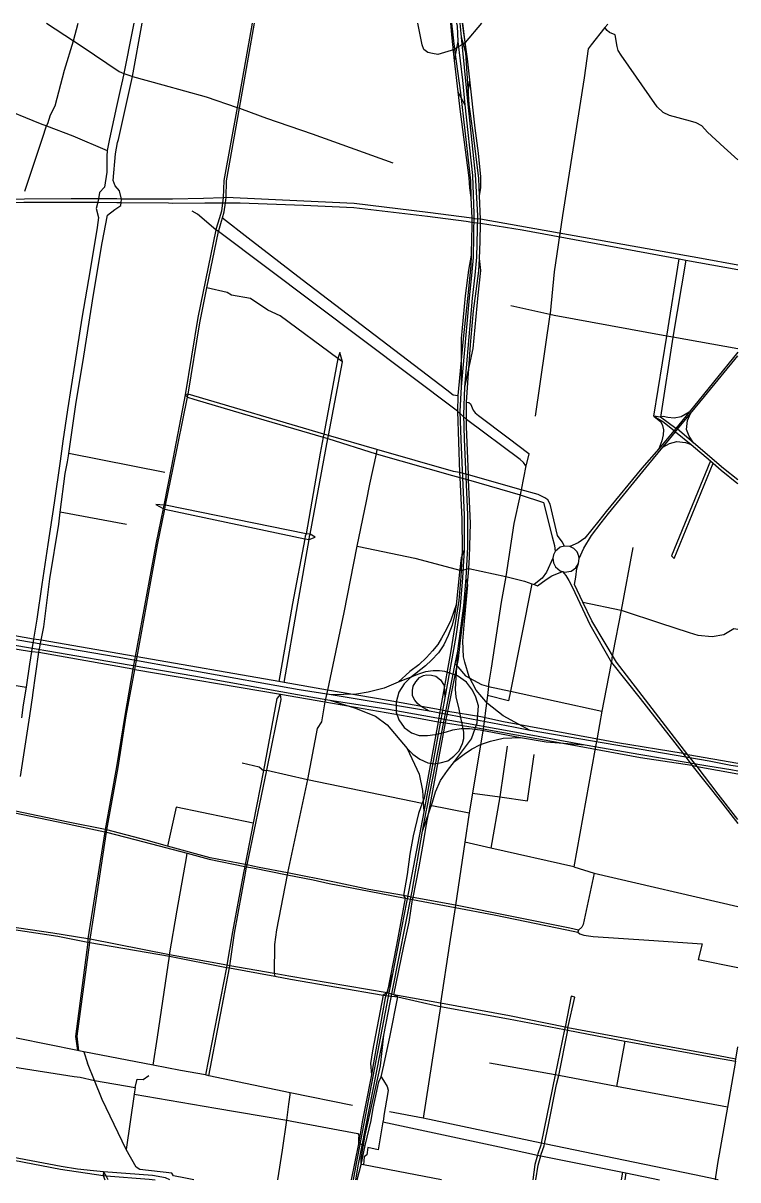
# Model space of a CAD drawing. Header units: inches. Extents: x 13383867 to 13391347, y 3530530 to 3535030.
# Drawn here: x 13388568 to 13391347, y 3530530 to 3535030 of the extents above; entities that cross this region are included whole.
import ezdxf

# ---------------------------------------------------------------- set-up
doc = ezdxf.new("R2010")
doc.units = ezdxf.units.IN
doc.header["$MEASUREMENT"] = 0

msp = doc.modelspace()

# ---------------------------------------------------------------- linework, layer by layer
for points in [[(13388659, 3535029.9), (13388764.1, 3534960.6), (13388797.7, 3534938.4), (13388941, 3534842.3), (13388960.3, 3534833.6), (13388963.9, 3534832.4)], [(13388675.1, 3534672.7), (13388693.1, 3534707.7), (13388729.6, 3534846.5), (13388764.1, 3534960.6), (13388781.8, 3535029.9)], [(13388935.7, 3534565.2), (13388938.6, 3534577.5), (13388992.9, 3534822.6), (13389030.6, 3535029.9)], [(13388998.1, 3535029.9), (13388992.9, 3535004.1), (13388960.3, 3534833.6), (13388954.6, 3534808.7)], [(13389459.3, 3535029.9), (13389400.9, 3534701.8), (13389349.1, 3534417.6), (13389346, 3534350.8), (13389343.5, 3534331.3), (13389339.5, 3534298.5), (13389330.2, 3534268.1)], [(13389339.4, 3534259.9), (13389343, 3534272.4), (13389349.5, 3534295.5), (13389355.6, 3534330.6), (13389357.5, 3534351.3), (13389358.9, 3534416.6), (13389408.9, 3534699.1), (13389468.2, 3535029.9)], [(13390245.2, 3534927.4), (13390180.4, 3534908.2), (13390160.3, 3534911.3), (13390142.1, 3534915.5), (13390126.1, 3534927.5), (13390119.9, 3534945.9), (13390102.8, 3535029.9)], [(13390229.8, 3535029.9), (13390235.6, 3534971.2)], [(13390233.3, 3535029.9), (13390245.2, 3534927.4)], [(13390350.3, 3535029.9), (13390287.6, 3534954.3), (13390278.9, 3534947.5), (13390256.6, 3534935.8), (13390245.2, 3534927.4)], [(13390253.8, 3535029.9), (13390255.3, 3535017.8), (13390258.2, 3534958.5)], [(13390272.3, 3534975.3), (13390268.7, 3535016.2), (13390267, 3535029.9)], [(13390284.1, 3534974.3), (13390277.1, 3535029.9)], [(13390287.6, 3534954.3), (13390278.6, 3535029.9)], [(13390841.2, 3535026.3), (13390830.5, 3535012.8), (13390777.4, 3534945.9), (13390765.6, 3534929.3), (13390749.3, 3534817), (13390666, 3534281.3), (13390632.5, 3534062.2), (13390617, 3533900.9), (13390616.2, 3533895.8), (13390559.7, 3533500.4)], [(13391347.3, 3534498.1), (13391294.3, 3534546.7), (13391229.6, 3534605.5), (13391207.1, 3534630.6), (13391185.8, 3534642.4), (13391163.9, 3534648.2), (13391081.5, 3534670.1), (13391056.4, 3534682.4), (13391033.4, 3534704.9), (13390893.9, 3534904.8), (13390882.2, 3534924), (13390877.9, 3534938.5), (13390870.4, 3534984.4), (13390848.5, 3534993), (13390838.9, 3535001.5), (13390830.5, 3535012.8)], [(13387234.9, 3535003.6), (13387351.4, 3534983.6), (13387528.7, 3534954.6), (13387817.7, 3534904.4), (13388020.2, 3534871.6), (13388065, 3534861.4), (13388123.5, 3534842.9), (13388304.4, 3534774.2), (13388634.8, 3534639.3), (13388659.6, 3534629.9), (13388760.8, 3534591.5), (13388895.3, 3534534.5)], [(13390235.6, 3534971.2), (13390244.2, 3534884.3)], [(13390258.4, 3532587), (13390281.6, 3532763.8), (13390291.2, 3532870.1), (13390297, 3532991.7), (13390297.2, 3533116.7), (13390284.7, 3533411.6), (13390282.1, 3533507.2), (13390285.8, 3533613.4), (13390316.2, 3533959.3), (13390326.5, 3534050), (13390332.2, 3534119.1), (13390336, 3534281.1), (13390326.8, 3534440.5), (13390296.3, 3534739.3), (13390272.3, 3534975.3)], [(13390347.6, 3534432.6), (13390338.4, 3534524.2), (13390325.5, 3534621.6), (13390304.7, 3534808.8), (13390295.6, 3534891.3), (13390272.3, 3534975.3)], [(13390295.6, 3534891.3), (13390284.1, 3534974.3)], [(13390258.2, 3534958.5), (13390244.2, 3534884.3), (13390258.5, 3534762.5), (13390266.3, 3534695.8), (13390301.4, 3534427.8)], [(13390245.2, 3534927.4), (13390269.5, 3534759.1), (13390303.2, 3534463.1), (13390307.4, 3534416.7), (13390309.7, 3534351)], [(13390258.2, 3534958.5), (13390276.1, 3534807.4), (13390286.2, 3534711.7), (13390315.2, 3534436.6), (13390321.2, 3534287.4), (13390317.6, 3534118.5), (13390312.3, 3534048.1), (13390302.4, 3533961.3), (13390272, 3533615.6), (13390266.2, 3533519), (13390270.5, 3533408.9), (13390282.7, 3533115.3), (13390283.6, 3532981.4)], [(13390342.8, 3534358.3), (13390340.3, 3534425.3), (13390319.7, 3534594.2), (13390302.5, 3534713.5), (13390287.6, 3534954.3)], [(13388963.9, 3534832.4), (13388983.2, 3534825.9)], [(13388954.6, 3534808.7), (13388947.2, 3534775.7)], [(13388983.2, 3534825.9), (13388992.9, 3534822.6), (13389111.8, 3534790.3), (13389279.6, 3534742.6), (13389400.9, 3534701.8), (13389408.9, 3534699.1), (13389419.9, 3534695.4), (13389515, 3534660.5), (13389691.8, 3534599), (13390005.3, 3534487)], [(13390296.3, 3534739.3), (13390304.7, 3534808.8)], [(13388947.2, 3534775.7), (13388931.4, 3534705.6), (13388904.1, 3534579.7)], [(13390258.5, 3534762.5), (13390286.2, 3534711.7)], [(13388663.6, 3534639.2), (13388675.1, 3534672.7)], [(13388575.2, 3534375.9), (13388642.9, 3534582.9), (13388659.6, 3534629.9), (13388663.6, 3534639.2)], [(13388904.1, 3534579.7), (13388896.5, 3534541)], [(13388927.4, 3534521.3), (13388935.7, 3534565.2)], [(13388558.3, 3532099.6), (13388594.6, 3532334.8), (13388606, 3532413.7), (13388606.5, 3532417.3), (13388629.8, 3532582.7), (13388638.6, 3532629.2), (13388648.3, 3532681.2), (13388671.6, 3532868.1), (13388706.6, 3533080.6), (13388712.6, 3533127), (13388732.1, 3533277.2), (13388740.1, 3533323.5), (13388744, 3533346.4), (13388745.4, 3533355.8), (13388772.6, 3533546.5), (13388804.2, 3533734), (13388841.8, 3533974.1), (13388875.4, 3534174.7), (13388895.6, 3534282.2), (13388924.4, 3534304.9), (13388947.5, 3534321), (13388949.5, 3534331.7), (13388951.3, 3534345.5), (13388942.7, 3534377.7), (13388926, 3534396.3), (13388917.8, 3534417.2), (13388927.4, 3534521.3)], [(13388896.5, 3534541), (13388895.3, 3534534.5), (13388893.8, 3534512.8), (13388893.2, 3534450.6), (13388884.2, 3534391.5), (13388865.7, 3534370.6), (13388861.1, 3534346.2), (13388858.5, 3534333.5), (13388852, 3534309.1), (13388861.5, 3534274.4), (13388856.2, 3534234.4), (13388828.7, 3534069.6), (13388796.4, 3533881.5), (13388769, 3533707.1), (13388740.3, 3533525.6), (13388723, 3533403.2), (13388711.7, 3533325.5), (13388688.4, 3533163.1), (13388664.6, 3533001.9), (13388641.2, 3532846), (13388620.9, 3532711.1), (13388608.7, 3532633.6), (13388601.3, 3532586), (13388593.4, 3532536.1), (13388579.6, 3532447), (13388568.9, 3532378.4), (13388561.2, 3532327)], [(13390301.4, 3534427.8), (13390304.1, 3534389.2), (13390309.7, 3534351)], [(13390342.8, 3534358.3), (13390348.2, 3534389.9), (13390347.6, 3534432.6)], [(13389149.4, 3534345.5), (13389133.9, 3534345.6), (13388951.3, 3534345.5), (13388932, 3534346.2), (13388861.1, 3534346.2), (13388755.2, 3534346.1), (13388574.1, 3534344.8), (13388463, 3534344.3)], [(13389269.9, 3534347.3), (13389149.4, 3534345.5)], [(13390346.4, 3534266.7), (13390324.2, 3534269.1), (13390312.4, 3534270.7), (13390142.5, 3534293.6), (13389855.8, 3534327.7), (13389659.3, 3534336.7), (13389357.5, 3534351.3), (13389346, 3534350.8), (13389269.9, 3534347.3)], [(13390309.7, 3534351), (13390312.4, 3534270.7), (13390312.7, 3534256), (13390312.6, 3534234.8), (13390311.1, 3534196.2), (13390309.9, 3534127.8), (13390309.3, 3534085.6), (13390297.5, 3533969.8), (13390279, 3533802.2), (13390261.7, 3533608.2), (13390259, 3533580.8), (13390259, 3533577.9)], [(13390291.8, 3533546.5), (13390292, 3533555.7), (13390297.8, 3533630.4), (13390308.4, 3533778.6), (13390319.7, 3533910.3), (13390329.7, 3533987.2), (13390339.6, 3534066.4), (13390342.5, 3534113.9), (13390345.5, 3534180.4), (13390346.7, 3534251.1), (13390346.4, 3534266.7), (13390342.8, 3534358.3)], [(13388454.9, 3534332), (13388570.6, 3534332.9), (13388756.2, 3534333.9), (13388858.5, 3534333.5), (13388932, 3534331.7), (13388949.5, 3534331.7), (13389133.9, 3534331.1), (13389148.2, 3534330)], [(13389148.2, 3534330), (13389274.3, 3534330.5)], [(13390523, 3533308), (13390513.9, 3533320.8), (13390500.8, 3533332.5), (13390291.6, 3533488.5), (13390256.8, 3533520.7), (13389327.9, 3534218.7), (13389317.4, 3534225.9), (13389246.4, 3534287), (13389225.1, 3534297.9)], [(13389274.3, 3534330.5), (13389343.5, 3534331.3), (13389355.6, 3534330.6), (13389412.3, 3534330.7), (13389658.8, 3534322.2), (13389854.6, 3534313.2), (13390140.7, 3534279.2), (13390290.7, 3534259), (13390312.7, 3534256), (13390322.2, 3534254.7), (13390346.7, 3534251.1)], [(13389330.2, 3534268.1), (13389318.8, 3534230.7)], [(13389329.1, 3534222.9), (13389339.4, 3534259.9)], [(13389343, 3534272.4), (13389443.7, 3534194.5), (13389652.6, 3534032.8), (13390215.3, 3533602.7), (13390240.4, 3533583.5), (13390259, 3533580.8)], [(13391347.3, 3534088.5), (13391205.6, 3534114.9), (13390346.4, 3534266.7)], [(13390346.7, 3534251.1), (13390508.9, 3534225.4), (13391119.8, 3534112.9), (13391131.8, 3534110.7), (13391145, 3534108.3), (13391347.3, 3534070.9)], [(13388785, 3531031.8), (13388778.7, 3531088.9), (13388826.9, 3531453.9), (13388829.4, 3531465.8), (13388842.9, 3531556.9), (13388892.6, 3531882.6), (13388893.8, 3531891.1), (13388937.7, 3532133.8), (13388969.2, 3532334.9), (13389002.4, 3532515.9), (13389011.8, 3532564.8), (13389090.2, 3532999.7), (13389118.6, 3533138.8), (13389121.9, 3533155), (13389151.7, 3533300.5), (13389207.3, 3533574.2), (13389209.3, 3533586.6), (13389254.9, 3533864.4), (13389282.8, 3533999.7), (13389327.9, 3534218.7), (13389329.1, 3534222.9)], [(13389318.8, 3534230.7), (13389317.4, 3534225.9), (13389247.7, 3533885.3), (13389198.8, 3533583.3), (13389145.3, 3533306), (13389114.7, 3533155.3), (13389112.1, 3533142.2), (13389085.2, 3533009.8), (13389003.5, 3532566.1)], [(13390309.9, 3534127.8), (13390300.1, 3534069.5), (13390286.9, 3533968.5)], [(13390337.7, 3533972.1), (13390347.9, 3534068.1), (13390342.5, 3534113.9)], [(13391145, 3534108.3), (13391095, 3533807.9), (13391046.2, 3533497.3), (13391020.1, 3533501.2), (13391071.7, 3533812.1), (13391119.8, 3534112.9)], [(13389809.5, 3533712.6), (13389800.9, 3533718.2), (13389792, 3533724.9), (13389568.3, 3533890.8), (13389519.4, 3533912.7), (13389452.2, 3533958.7), (13389378.1, 3533971), (13389361.6, 3533982), (13389282.8, 3533999.7)], [(13390286.9, 3533968.5), (13390270.9, 3533803), (13390272, 3533615.6)], [(13390285.8, 3533613.4), (13390318.7, 3533763.5), (13390337.7, 3533972.1)], [(13391347.3, 3533762.3), (13391095, 3533807.9), (13391071.7, 3533812.1), (13390633.3, 3533892), (13390616.2, 3533895.8), (13390464, 3533929.9)], [(13389583.7, 3532464.8), (13389636.7, 3532770.2), (13389679.8, 3533020.5), (13389682, 3533033.6), (13389684.4, 3533042.2), (13389753.5, 3533414.1), (13389755.7, 3533426), (13389809.5, 3533712.6), (13389800, 3533748.3), (13389792, 3533724.9), (13389737, 3533431.4), (13389734.8, 3533419.7), (13389723.2, 3533357.3), (13389669.4, 3533043.1), (13389665.5, 3533033.6), (13389663.7, 3533023.9), (13389616.2, 3532771.5), (13389562.2, 3532468.5)], [(13391347.3, 3533750.4), (13391158.4, 3533516.2), (13391106.1, 3533453.4), (13391099.2, 3533444.5), (13391040.3, 3533374.1), (13390973.9, 3533298.5), (13390835.6, 3533129.4)], [(13390844.1, 3533122.3), (13391001, 3533314.1), (13391056.3, 3533380.5), (13391069.3, 3533397.3), (13391104.9, 3533439.6), (13391112.7, 3533450.1), (13391163.4, 3533511.9), (13391217.5, 3533577.7), (13391347.3, 3533736.2)], [(13390264.8, 3533281.5), (13390242.3, 3533286), (13389943.3, 3533371.6), (13389755.7, 3533426), (13389746.6, 3533428.6), (13389737, 3533431.4), (13389209.3, 3533586.6), (13389198.8, 3533583.3), (13389207.3, 3533574.2), (13389231.3, 3533567), (13389419.7, 3533511.2), (13389734.8, 3533419.7), (13389744.5, 3533416.9), (13389753.5, 3533414.1), (13389940.5, 3533354.5), (13390238.4, 3533270.5), (13390266.5, 3533262.4)], [(13390259, 3533577.9), (13390256.9, 3533523)], [(13390291.6, 3533490), (13390291.8, 3533546.5)], [(13390292, 3533555.7), (13390301.1, 3533554.3), (13390307.2, 3533548.7), (13390318.1, 3533524.2), (13390325.3, 3533513.6), (13390339.4, 3533503.2), (13390454.1, 3533416.3), (13390535.2, 3533355.9), (13390534.7, 3533353.3)], [(13390256.9, 3533523), (13390256.8, 3533520.7), (13390264.8, 3533281.5)], [(13390300.1, 3533253), (13390299.7, 3533272.2), (13390292.2, 3533461), (13390291.6, 3533488.5), (13390291.6, 3533490)], [(13391020.1, 3533501.2), (13391047.6, 3533478.7), (13391054.8, 3533464.3), (13391058.4, 3533447.6), (13391057.2, 3533428.5), (13391052.4, 3533404.6), (13391040.3, 3533374.1)], [(13391020.1, 3533501.2), (13391055.4, 3533479.9), (13391099.2, 3533444.5), (13391104.9, 3533439.6), (13391165.6, 3533390.1), (13391240.6, 3533327), (13391250.9, 3533318.3), (13391283, 3533291.2), (13391343.5, 3533241.3), (13391347.3, 3533238.3)], [(13391158.4, 3533516.2), (13391126.5, 3533498.4), (13391100.2, 3533493), (13391075.1, 3533495.4), (13391057.2, 3533500.2), (13391046.2, 3533497.3)], [(13391347.3, 3533252.6), (13391291.2, 3533297.4), (13391174.8, 3533397.5), (13391112.7, 3533450.1), (13391106.1, 3533453.4), (13391046.2, 3533497.3)], [(13391174.8, 3533397.5), (13391158.2, 3533423.6), (13391148.3, 3533449.6), (13391151.6, 3533483.6), (13391163.4, 3533511.9)], [(13391056.3, 3533380.5), (13391081.5, 3533394.9), (13391110.4, 3533402.4), (13391143.3, 3533398.2), (13391165.6, 3533390.1)], [(13389118.9, 3533282.2), (13388745.4, 3533355.8)], [(13389943.3, 3533371.6), (13389940.5, 3533354.5), (13389915.5, 3533236.8), (13389902, 3533170.1), (13389865.3, 3532995.7), (13389815.8, 3532737.1), (13389751.2, 3532435.5), (13389741.6, 3532389.2), (13389728.7, 3532312.1), (13389712.1, 3532285.2), (13389673.7, 3532086.8), (13389595.9, 3531724.5), (13389595.1, 3531716.5), (13389553.4, 3531503.1), (13389545.7, 3531445.5), (13389544.4, 3531332.5), (13389546.5, 3531322.2)], [(13390534.7, 3533353.3), (13390524.2, 3533312.6)], [(13390524.2, 3533312.6), (13390523, 3533308), (13390505.1, 3533214.6), (13390501.3, 3533194.6), (13390476.6, 3533083.9), (13390444.8, 3532877.1), (13390427.6, 3532777.4)], [(13391240.6, 3533327), (13391089.6, 3532957.1), (13391099.6, 3532947.5), (13391250.9, 3533318.3)], [(13390618.1, 3533159.1), (13390609, 3533174.9), (13390597.4, 3533183.1), (13390570.6, 3533196.3), (13390505.1, 3533214.6), (13390299.7, 3533272.2), (13390264.8, 3533281.5)], [(13390264.8, 3533281.5), (13390266.5, 3533262.4)], [(13390266.5, 3533262.4), (13390274, 3533100.3), (13390275, 3532979), (13390271.4, 3532899.9)], [(13390266.5, 3533262.4), (13390300.1, 3533253), (13390501.3, 3533194.6), (13390591.7, 3533164.9)], [(13390301.6, 3532908.3), (13390303.3, 3532952.6), (13390307.4, 3533083.1), (13390304.5, 3533170.7), (13390300.1, 3533253)], [(13388969.7, 3533078.9), (13388712.6, 3533127)], [(13389684.4, 3533042.2), (13389669.4, 3533043.1), (13389121.9, 3533155), (13389114.7, 3533155.3), (13389084.3, 3533156.6), (13389112.1, 3533142.2), (13389118.6, 3533138.8), (13389663.7, 3533023.9), (13389679.8, 3533020.5), (13389704, 3533029.8), (13389684.4, 3533042.2)], [(13390591.7, 3533164.9), (13390625.3, 3533031.1), (13390633.9, 3532997.7), (13390637.6, 3532974.7)], [(13390673.8, 3532995.8), (13390664.4, 3533012), (13390646, 3533036.2), (13390618.1, 3533159.1)], [(13390835.6, 3533129.4), (13390806.2, 3533093.2)], [(13390815.9, 3533086.2), (13390844.1, 3533122.3)], [(13390806.2, 3533093.2), (13390752.3, 3533026.1), (13390726, 3533008.7), (13390693.5, 3532994.1)], [(13390730.2, 3532947.4), (13390748.3, 3532987.8), (13390777.8, 3533036.5), (13390815.9, 3533086.2)], [(13389865.3, 3532995.7), (13389873, 3532994.1), (13390091.5, 3532948), (13390271.4, 3532899.9)], [(13390693.5, 3532994.1), (13390673.8, 3532995.8), (13390656.8, 3532990.9), (13390637.6, 3532974.7), (13390630.8, 3532961.1), (13390628.3, 3532948)], [(13390730.2, 3532947.4), (13390729, 3532956.2), (13390722.2, 3532972.6), (13390709.4, 3532986.2), (13390693.5, 3532994.1)], [(13390939, 3532990.1), (13390893.1, 3532746.5), (13390861.8, 3532580.2)], [(13390283.6, 3532981.4), (13390276.3, 3532872.6), (13390267.3, 3532761.4), (13390251.3, 3532643.8), (13390207.4, 3532405.3), (13390125.7, 3531961.3)], [(13390283.6, 3532981.4), (13390271.4, 3532949.3), (13390264.7, 3532893.6), (13390251.8, 3532766.5), (13390231.2, 3532707.6), (13390214.7, 3532672.6), (13390194.5, 3532637.6)], [(13390628.3, 3532948), (13390603.2, 3532894.5), (13390586.3, 3532870.4), (13390555.3, 3532846)], [(13390628.3, 3532948), (13390630.5, 3532930), (13390638.5, 3532914.2), (13390656.6, 3532899.3), (13390665.3, 3532896.8)], [(13390665.3, 3532896.8), (13390673.6, 3532894.4), (13390698.8, 3532897.9), (13390716.9, 3532910.7), (13390727.2, 3532927.7), (13390730.2, 3532947.4)], [(13390271.4, 3532899.9), (13390270.5, 3532877.1), (13390262, 3532783.3), (13390230.1, 3532580.6), (13390197.9, 3532400.6), (13390190.3, 3532358.6), (13390181.8, 3532312.2), (13390127.6, 3532015), (13390120.4, 3531995.6), (13390106.2, 3531955.6), (13390084.8, 3531868.2), (13390072.3, 3531796.5), (13390061.3, 3531718), (13390046.7, 3531636)], [(13390082.6, 3531620.1), (13390085.4, 3531629), (13390108.3, 3531747.8), (13390126.5, 3531849.7), (13390135.5, 3531906.2), (13390151.5, 3531987.4), (13390210.7, 3532307.4), (13390219.6, 3532352.3), (13390233.4, 3532421.7), (13390260.7, 3532557.1), (13390268.2, 3532618), (13390286, 3532763.2), (13390298.5, 3532876.1), (13390301.6, 3532908.3)], [(13390271.4, 3532899.9), (13390301.6, 3532908.3), (13390444.8, 3532877.1), (13390517.6, 3532858.6), (13390546.6, 3532848.9), (13390555.3, 3532846), (13390568.2, 3532841.2)], [(13390568.2, 3532841.2), (13390602.3, 3532865.5), (13390624.4, 3532879.6), (13390665.3, 3532896.8)], [(13390665.3, 3532896.8), (13390678.8, 3532880.5), (13390690.8, 3532861.4), (13390704.4, 3532834.7), (13390771.3, 3532690.2), (13390856.1, 3532542.1), (13390967.2, 3532402.3), (13391135, 3532188.2), (13391168.8, 3532143.3), (13391279.9, 3532003.5), (13391347.4, 3531916.3)], [(13391347.4, 3531932.1), (13391270.3, 3532031), (13391189.1, 3532137.5), (13391152.5, 3532183.9), (13390875.2, 3532544.5), (13390779.7, 3532704.5), (13390745.1, 3532777.4), (13390712.8, 3532845.4), (13390717, 3532874), (13390721.8, 3532908), (13390727.2, 3532927.7)], [(13390285.7, 3532543.8), (13390280.9, 3532565.2), (13390277.6, 3532625.1), (13390284, 3532703.6), (13390297.3, 3532844.6), (13390291.2, 3532870.1)], [(13390546.6, 3532848.9), (13390463.4, 3532431.5), (13390455.9, 3532394), (13390373.3, 3532414.8)], [(13390251.8, 3532766.5), (13390246.1, 3532725.9), (13390236, 3532688.3), (13390220.3, 3532647.5), (13390204.4, 3532611.5)], [(13390427.6, 3532777.4), (13390407.7, 3532648.5), (13390387.9, 3532520.7), (13390378.3, 3532458.4), (13390377.2, 3532449.5), (13390373.3, 3532414.8), (13390365.4, 3532345.9), (13390363.7, 3532332.2)], [(13390745.1, 3532777.4), (13390893.1, 3532746.5), (13390901.7, 3532743.6), (13391043, 3532697.3), (13391158.6, 3532659.3), (13391192.2, 3532649.1), (13391247.8, 3532644.3), (13391293.3, 3532651.6)], [(13388609.4, 3532633.5), (13388608.7, 3532633.6), (13388303.1, 3532687.4), (13388171.9, 3532705.7), (13388106.6, 3532705.5)], [(13391293.3, 3532651.6), (13391332.3, 3532675.3)], [(13391332.3, 3532675.3), (13391347.4, 3532672.2)], [(13388115.6, 3532665.6), (13388164.4, 3532651.1), (13388296.9, 3532634.4), (13388601.3, 3532586), (13388601.9, 3532586)], [(13388297.1, 3532648.4), (13388423.2, 3532627.6), (13388543.9, 3532608.9), (13388935, 3532541.8), (13389232, 3532490.4), (13389634.9, 3532418), (13389760.7, 3532396.4)], [(13389766, 3532416.9), (13389642.1, 3532436.4), (13389236.3, 3532508.9), (13388934.4, 3532562.8), (13388547.2, 3532629.1), (13388303, 3532671.6)], [(13388637.9, 3532629.3), (13388609.4, 3532633.5)], [(13391347.4, 3532149.8), (13391152.5, 3532183.9), (13391135, 3532188.2), (13390879, 3532229.9), (13390436.5, 3532311.3), (13390348.1, 3532330.9), (13390219.6, 3532352.3), (13390190.3, 3532358.6), (13389987, 3532394.3), (13389751.2, 3532435.5), (13389583.7, 3532464.8), (13389562.2, 3532468.5), (13389011.8, 3532564.8), (13389003.5, 3532566.1), (13388638.6, 3532629.2), (13388637.9, 3532629.3)], [(13390194.5, 3532637.6), (13390180.4, 3532612.6), (13390159.7, 3532587.6), (13390136.8, 3532562.6), (13390107, 3532533.2), (13390071.6, 3532508.1), (13390025.9, 3532465.8), (13389972, 3532442.1), (13389909.3, 3532427.1), (13389863.9, 3532419.2)], [(13388601.9, 3532586), (13388629.2, 3532582.8)], [(13388629.2, 3532582.8), (13388629.8, 3532582.7), (13388995.3, 3532518), (13389002.4, 3532515.9), (13389568.8, 3532418.8), (13389741.6, 3532389.2), (13390099.4, 3532327.8), (13390181.8, 3532312.2), (13390210.7, 3532307.4), (13390343.4, 3532287.4), (13390357.5, 3532284.8), (13390695.1, 3532223.8), (13390968.8, 3532172.5), (13391168.8, 3532143.3), (13391189.1, 3532137.5), (13391347.4, 3532109.4)], [(13390204.4, 3532611.5), (13390183.4, 3532580.8), (13390156.5, 3532551.3), (13390132.9, 3532529.9), (13390072, 3532481.3), (13390050.4, 3532459.8), (13390028.8, 3532426.6), (13390018.1, 3532388.5), (13390018.7, 3532348.8), (13390029.6, 3532319.4), (13390050.3, 3532290)], [(13390135.9, 3531961.5), (13390139.3, 3531979.2), (13390248.7, 3532537.3), (13390258.4, 3532587)], [(13390252.4, 3532409.6), (13390249.6, 3532437.3), (13390250.7, 3532462), (13390258.4, 3532587)], [(13389003.5, 3532566.1), (13388995.3, 3532518), (13388963.6, 3532336.7), (13388930.7, 3532136.2), (13388887.1, 3531892.9), (13388885.8, 3531884.1), (13388820.3, 3531467.5), (13388820.4, 3531455.1), (13388772, 3531088.1), (13388779.6, 3531032.9)], [(13390248.7, 3532537.3), (13390251.8, 3532533.6)], [(13390539.5, 3532278.5), (13390435.4, 3532335.7), (13390373.8, 3532382.5), (13390330.2, 3532435.5), (13390302.2, 3532486.3), (13390285.7, 3532543.8)], [(13390856.9, 3532554.3), (13390853, 3532533.9)], [(13390858, 3532560.2), (13390856.9, 3532554.3)], [(13390861.8, 3532580.2), (13390858, 3532560.2)], [(13388178.6, 3532513), (13388579.6, 3532447)], [(13390338.5, 3532374.2), (13390328, 3532407.9), (13390315.1, 3532435.1), (13390292.5, 3532466.3), (13390256.7, 3532490.3), (13390208.5, 3532507), (13390187.1, 3532510.1), (13390162.7, 3532509.8), (13390132.9, 3532505.9), (13390105.4, 3532497.3), (13390025.9, 3532465.8)], [(13390082.1, 3532412.8), (13390081.7, 3532433.4), (13390085, 3532450.2), (13390095.2, 3532467.7), (13390109, 3532483.6), (13390125.1, 3532491.5), (13390137, 3532494.6), (13390155.9, 3532493.5), (13390173, 3532489.3), (13390190.5, 3532475.6), (13390205, 3532452.7), (13390207.4, 3532405.3)], [(13390251.8, 3532533.6), (13390258.6, 3532525.6)], [(13390258.6, 3532525.6), (13390287.9, 3532490.8), (13390350.9, 3532457), (13390377.2, 3532449.5), (13390463.4, 3532431.5), (13390819, 3532353.3)], [(13390853, 3532533.9), (13390819, 3532353.3), (13390800.2, 3532249.1)], [(13389432.3, 3531722.5), (13389437.3, 3531748.1), (13389438.7, 3531755.2), (13389515.3, 3532124), (13389572.1, 3532398.2), (13389568.8, 3532418.8), (13389555.2, 3532402.7), (13389503.4, 3532122.8), (13389463.2, 3531917.5), (13389431.8, 3531756.6), (13389430.4, 3531749.5), (13389425.3, 3531723.8)], [(13389863.9, 3532419.2), (13389766, 3532416.9)], [(13390475.6, 3532291.6), (13390148.7, 3532353.6), (13389766, 3532416.9)], [(13390148.7, 3532353.6), (13390116.5, 3532371.6), (13390102.7, 3532381.4), (13390090.9, 3532396), (13390082.1, 3532412.8)], [(13390282.2, 3532271.5), (13390264, 3532360.8), (13390252.4, 3532409.6)], [(13389760.7, 3532396.4), (13389857, 3532366.2)], [(13389760.7, 3532396.4), (13389988.4, 3532361.1), (13390227.9, 3532318.7), (13390472.2, 3532273.9)], [(13389857, 3532366.2), (13389938.1, 3532333.7), (13389983.7, 3532300.7), (13390061.3, 3532208.1)], [(13390245.3, 3532157.6), (13390311.2, 3532245.8), (13390333.5, 3532308.3), (13390338.5, 3532374.2)], [(13390362.5, 3532323), (13390357.5, 3532284.8)], [(13390363.7, 3532332.2), (13390362.5, 3532323)], [(13390050.3, 3532290), (13390078.7, 3532269.1), (13390107.8, 3532258.9), (13390141, 3532258), (13390170.5, 3532262.6), (13390214.7, 3532273.4), (13390238.5, 3532280.3), (13390271.1, 3532286), (13390303.9, 3532285.3), (13390344.8, 3532280.2)], [(13390110.8, 3532166.5), (13390141.6, 3532152.6), (13390166.1, 3532148), (13390190.2, 3532151.7), (13390219.4, 3532160.1), (13390242.9, 3532177.8), (13390263.7, 3532198.7), (13390276.5, 3532227.2), (13390282.1, 3532247.4), (13390282.2, 3532271.5)], [(13390357.5, 3532284.8), (13390315.2, 3532034.6), (13390302.3, 3531958.3), (13390285.5, 3531843.9), (13390249.4, 3531598.7), (13390247.7, 3531589.4), (13390226.4, 3531447.9), (13390191.6, 3531216.7), (13390190.7, 3531204.4), (13390123.2, 3530770.1)], [(13390344.8, 3532280.2), (13390502.1, 3532250.2)], [(13390472.2, 3532273.9), (13390753.8, 3532222.9), (13390970.3, 3532185.2)], [(13391347.4, 3532137.7), (13391320.3, 3532142.4), (13391236.3, 3532158.4), (13390972, 3532204.6), (13390539.5, 3532278.5), (13390475.6, 3532291.6)], [(13390121.4, 3531886.3), (13390159.4, 3531999.5), (13390171.4, 3532040), (13390191.7, 3532083.2), (13390217.7, 3532122.6), (13390245.3, 3532157.6), (13390283.1, 3532185.4), (13390311.2, 3532205.4), (13390346.5, 3532223.8), (13390385.4, 3532237.1), (13390435.3, 3532247.7), (13390502.1, 3532250.2)], [(13390502.1, 3532250.2), (13390601.5, 3532233.5), (13390753.8, 3532222.9)], [(13390798.6, 3532240), (13390793.2, 3532210.1)], [(13390800.2, 3532249.1), (13390798.6, 3532240)], [(13390061.3, 3532208.1), (13390083.7, 3532186.1), (13390110.8, 3532166.5)], [(13390061.3, 3532208.1), (13390108.5, 3532107.6), (13390121.5, 3532044.9), (13390125.7, 3531961.3)], [(13390791.6, 3532201), (13390710.2, 3531748.1), (13390387.4, 3531820.9), (13390285.5, 3531843.9)], [(13390315.2, 3532034.6), (13390421.4, 3532019.4), (13390530, 3532003.9), (13390555, 3532184.8)], [(13390450.3, 3532217.6), (13390421.4, 3532019.4), (13390387.4, 3531820.9)], [(13390793.2, 3532210.1), (13390791.6, 3532201)], [(13390970.3, 3532185.2), (13391230.4, 3532140.5), (13391320, 3532125.8), (13391347.4, 3532120.9)], [(13389419.5, 3532152.4), (13389486.1, 3532136.1), (13389503.4, 3532122.8), (13389515.3, 3532124), (13389673.7, 3532086.8), (13390120.4, 3531995.6)], [(13389461.9, 3531750.6), (13389438.7, 3531755.2), (13389431.8, 3531756.6), (13389296.1, 3531783.2), (13389129.6, 3531828.4), (13389047.1, 3531850.8), (13388893.8, 3531891.1), (13388887.1, 3531892.9), (13388743.2, 3531921.6), (13388537.9, 3531964.7), (13388505, 3531970.7), (13388432.4, 3531981.8), (13388372.9, 3531986.2), (13388272.6, 3531982.8), (13388168.1, 3531981.1), (13388064.6, 3531986.1), (13388014.4, 3531994.7), (13387816.2, 3532029.7), (13387800.7, 3532032.4), (13387779.1, 3532035.5)], [(13387801, 3532025.6), (13388011.4, 3531988.7), (13388064.7, 3531979.1), (13388166.6, 3531973.4), (13388273.3, 3531975.4), (13388375.8, 3531977.2), (13388418.4, 3531974.2), (13388504.7, 3531962.4), (13388535.7, 3531957.1), (13388729.4, 3531917), (13388885.8, 3531884.1), (13388892.6, 3531882.6), (13389037.8, 3531845.4), (13389206.3, 3531800.5), (13389291.7, 3531777.8), (13389430.4, 3531749.5), (13389437.3, 3531748.1), (13389460.9, 3531743.3)], [(13389463.2, 3531917.5), (13389163.4, 3531979.9), (13389129.6, 3531828.4)], [(13390125.7, 3531961.3), (13390068.1, 3531656.4), (13390004.4, 3531329.9), (13389992.9, 3531271), (13389862.7, 3530593.8), (13389851.4, 3530529.9)], [(13389862, 3530529.9), (13389872.2, 3530591.3), (13389970.7, 3531092.6), (13390005, 3531267.2), (13390080.7, 3531653.1), (13390121.4, 3531886.3), (13390135.9, 3531961.5)], [(13390151.5, 3531987.4), (13390302.3, 3531958.3)], [(13389073.5, 3530976.7), (13389090.9, 3531084.4), (13389116.4, 3531260.3), (13389137.1, 3531399.5), (13389137.3, 3531405.8), (13389167.7, 3531579.5), (13389203.2, 3531782.8), (13389206.3, 3531800.5)], [(13389460.9, 3531743.3), (13389595.1, 3531716.5), (13389695.4, 3531696.5), (13389757.6, 3531683.2), (13389913.5, 3531652.4), (13390053.9, 3531625.5), (13390082.6, 3531620.1)], [(13390046.7, 3531636), (13389912.8, 3531659.1), (13389778.6, 3531688.5), (13389595.9, 3531724.5), (13389486.4, 3531745.4), (13389461.9, 3531750.6)], [(13390710.2, 3531748.1), (13390789.3, 3531722.5), (13391347.4, 3531593.7)], [(13389425.3, 3531723.8), (13389382, 3531494.8), (13389360.6, 3531364.7), (13389359.2, 3531356.4), (13389277.6, 3530937.9)], [(13389290.8, 3530935), (13389370, 3531354.5), (13389371.7, 3531362.8), (13389390.4, 3531489.2), (13389432.3, 3531722.5)], [(13390789.3, 3531722.5), (13390745.7, 3531523.9), (13390740.1, 3531512.4), (13390727.2, 3531501.6), (13390725.6, 3531493.6), (13390733.5, 3531486.7), (13390748.9, 3531482.1), (13390784.7, 3531477.1), (13391001, 3531461.8), (13391208.3, 3531448.3), (13391193.1, 3531387.4), (13391347.4, 3531356.5)], [(13387859.1, 3531606.5), (13387924.6, 3531596.4), (13388009.7, 3531583.3), (13388205.5, 3531553.1), (13388702.7, 3531477.4), (13388820.4, 3531455.1), (13388826.9, 3531453.9)], [(13390046.7, 3531636), (13390053.9, 3531625.5), (13390019.7, 3531443.3), (13389983.4, 3531257.4), (13389968.6, 3531248.8), (13389926.3, 3531031.8), (13389919.3, 3530982.5), (13389922.6, 3530938.9)], [(13389959.9, 3530930.1), (13389971.3, 3530976.2), (13389995.5, 3531091.9), (13390025.3, 3531241.7), (13390009.8, 3531250), (13390048.9, 3531438.9), (13390069.2, 3531531.8), (13390082.6, 3531620.1)], [(13390727.2, 3531501.6), (13390694.4, 3531508.8), (13390249.4, 3531598.7), (13390085.4, 3531629), (13390046.7, 3531636)], [(13390082.6, 3531620.1), (13390247.7, 3531589.4), (13390399.5, 3531560.3), (13390682.1, 3531502.5), (13390725.6, 3531493.6)], [(13391339.7, 3531000), (13391271.6, 3531012), (13390996.1, 3531063.4), (13390930.7, 3531075.7), (13390686.8, 3531121.5), (13390683.1, 3531122.2), (13390675.4, 3531123.7), (13390459.7, 3531167.6), (13390191.6, 3531216.7), (13390009.8, 3531250), (13389983.4, 3531257.4), (13389601.6, 3531322.5), (13389544.4, 3531332.5), (13389371.7, 3531362.8), (13389360.6, 3531364.7), (13389137.3, 3531405.8), (13388829.4, 3531465.8), (13388820.3, 3531467.5), (13388684.3, 3531490.2), (13388382.8, 3531533.4)], [(13388826.9, 3531453.9), (13389137.1, 3531399.5), (13389359.2, 3531356.4), (13389370, 3531354.5), (13389546.5, 3531322.2), (13389607.4, 3531311)], [(13390004.4, 3531329.9), (13389975.9, 3531238), (13389928.5, 3530970.6)], [(13389607.4, 3531311), (13389968.6, 3531248.8), (13390025.3, 3531241.7), (13390183.1, 3531206.1), (13390190.7, 3531204.4), (13390454.9, 3531156.3)], [(13390593.6, 3530662.7), (13390596, 3530670.5), (13390610.9, 3530744.3), (13390642.6, 3530900.9), (13390651, 3530935.7), (13390685.7, 3531112.7), (13390686.8, 3531121.5), (13390713.6, 3531240.5), (13390698.8, 3531244.2), (13390675.4, 3531123.7), (13390673.6, 3531114.9), (13390637.3, 3530938.1), (13390582.7, 3530672.9), (13390580.7, 3530664.9)], [(13390454.9, 3531156.3), (13390673.6, 3531114.9), (13390685.7, 3531112.7), (13390908.5, 3531069.4), (13390917, 3531067.8), (13391242.1, 3531008.8), (13391337.7, 3530991.1)], [(13389848.7, 3530819.5), (13389606.5, 3530869.1), (13389290.8, 3530935), (13389277.6, 3530937.9), (13389179.8, 3530955.7), (13389073.5, 3530976.7), (13388803.7, 3531028), (13388785, 3531031.8), (13388779.6, 3531032.9), (13388549.1, 3531080), (13388518.1, 3531086.1), (13388400.2, 3531109.6)], [(13389882.9, 3530589.6), (13389882.8, 3530612.6), (13389898.8, 3530703.8), (13389958.4, 3530973.7), (13389970.7, 3531092.6)], [(13390908.5, 3531069.4), (13390876.1, 3530893.6)], [(13388803.7, 3531028), (13388818.9, 3530984.3)], [(13391337.7, 3530991.1), (13391339.7, 3531000), (13391347.4, 3531047.3)], [(13388528.5, 3530969.9), (13388766.8, 3530931.5)], [(13389232.2, 3530529.9), (13389199.8, 3530536.5), (13389152.5, 3530545.9), (13389145.8, 3530555.8), (13389022.1, 3530569.6), (13389007.9, 3530579.4), (13388968.5, 3530648), (13388875.5, 3530843), (13388846, 3530916.7), (13388818.9, 3530984.3)], [(13389928.5, 3530970.6), (13389922.6, 3530938.9)], [(13391306.9, 3530813.2), (13390876.1, 3530893.6), (13390651, 3530935.7), (13390637.3, 3530938.1), (13390381.1, 3530984.5)], [(13391337.7, 3530991.1), (13391306.9, 3530813.2), (13391268.8, 3530593), (13391259.4, 3530532.7), (13391258.8, 3530529.9)], [(13388766.8, 3530931.5), (13388789.5, 3530928.8)], [(13388789.5, 3530928.8), (13388846, 3530916.7), (13389003.5, 3530889.6), (13389011.3, 3530921.8), (13389035.2, 3530919.7), (13389057, 3530935.3)], [(13389922.6, 3530938.9), (13389898.6, 3530814.6)], [(13389929.6, 3530808.7), (13389951, 3530910.9), (13389959.9, 3530930.1)], [(13389959.9, 3530930.1), (13389968.9, 3530916), (13389983.5, 3530893.1), (13389987.1, 3530879.4), (13389985.6, 3530862.4), (13389972.7, 3530787.5)], [(13389003.5, 3530889.6), (13388999.6, 3530862.9), (13388968.5, 3530648)], [(13388999.6, 3530862.9), (13389317.6, 3530809.1), (13389586.1, 3530763.7), (13389593.7, 3530762.4)], [(13389601.9, 3530824.6), (13389607.1, 3530860.7)], [(13389607.1, 3530860.7), (13389606.5, 3530869.1)], [(13386321.1, 3530789.1), (13386344.4, 3530788.8), (13386864.8, 3530761.5), (13387003.8, 3530758.6), (13387090.6, 3530756.8), (13387722.4, 3530743.7), (13387755, 3530743.1), (13387773.7, 3530742), (13387795.1, 3530738.7), (13387845.2, 3530729.9), (13387927, 3530715.5), (13388079.9, 3530686.4), (13388422.6, 3530627.6), (13388713.5, 3530571.6), (13388879, 3530547.2), (13388891.3, 3530546.2), (13389058.4, 3530532.9), (13389081.3, 3530529.9)], [(13389559, 3530529.9), (13389577, 3530645.4), (13389593.7, 3530762.4), (13389601.9, 3530824.6)], [(13389898.6, 3530814.6), (13389888.4, 3530762.5)], [(13389921.9, 3530761.2), (13389929.6, 3530808.7)], [(13389972.7, 3530787.5), (13389967.7, 3530758.4)], [(13391269.9, 3530530.2), (13391259.4, 3530532.7), (13391178.7, 3530549.9), (13390596, 3530670.5), (13390582.7, 3530672.9), (13390123.2, 3530770.1), (13389993.4, 3530795)], [(13389593.7, 3530762.4), (13389613.4, 3530758.7), (13389869.3, 3530710.3), (13389873.9, 3530704.4), (13389871.7, 3530690.1), (13389872.9, 3530670.2)], [(13389888.4, 3530762.5), (13389872.9, 3530670.2)], [(13389967.7, 3530758.4), (13389967, 3530755.7), (13389948.1, 3530646.7), (13389908.1, 3530655.6), (13389904.1, 3530627.4), (13389894.8, 3530619.5), (13389891.7, 3530588.2)], [(13389898.5, 3530663.1), (13389921.9, 3530761.2)], [(13389967, 3530755.7), (13390420.7, 3530658.8), (13390568.1, 3530625.7), (13390580.9, 3530622.9), (13390898.5, 3530560), (13390912.2, 3530557.3), (13391043, 3530529.9)], [(13389872.9, 3530670.2), (13389844, 3530529.9)], [(13389867.5, 3530529.9), (13389882.9, 3530589.6), (13389898.5, 3530663.1), (13389872.9, 3530670.2)], [(13390580.7, 3530664.9), (13390570.2, 3530631.6)], [(13390582.9, 3530629.5), (13390593.6, 3530662.7)], [(13389139.1, 3530529.9), (13389122.1, 3530537.6), (13389070.8, 3530546.4), (13388880.9, 3530560.6), (13388841.6, 3530564.5), (13388780.2, 3530571.7), (13388716.1, 3530581.7), (13388482.1, 3530626.4)], [(13390570.2, 3530631.6), (13390568.1, 3530625.7), (13390557.8, 3530589.6), (13390550, 3530529.9)], [(13390562.4, 3530529.9), (13390570.5, 3530586.9), (13390580.9, 3530622.9)], [(13390580.9, 3530622.9), (13390582.9, 3530629.5)], [(13388880.9, 3530560.6), (13388879, 3530547.2), (13388886.3, 3530529.9)], [(13388898.5, 3530529.9), (13388891.3, 3530546.2), (13388880.9, 3530560.6)], [(13390195.2, 3530529.9), (13389891.7, 3530588.2), (13389882.9, 3530589.6)], [(13390898.5, 3530560), (13390893.8, 3530529.9)], [(13390912.2, 3530557.3), (13390908.2, 3530529.9)], [(13391271.4, 3530529.9), (13391269.9, 3530530.2)]]:
    msp.add_lwpolyline(points)

doc.saveas('drawing.dxf')
